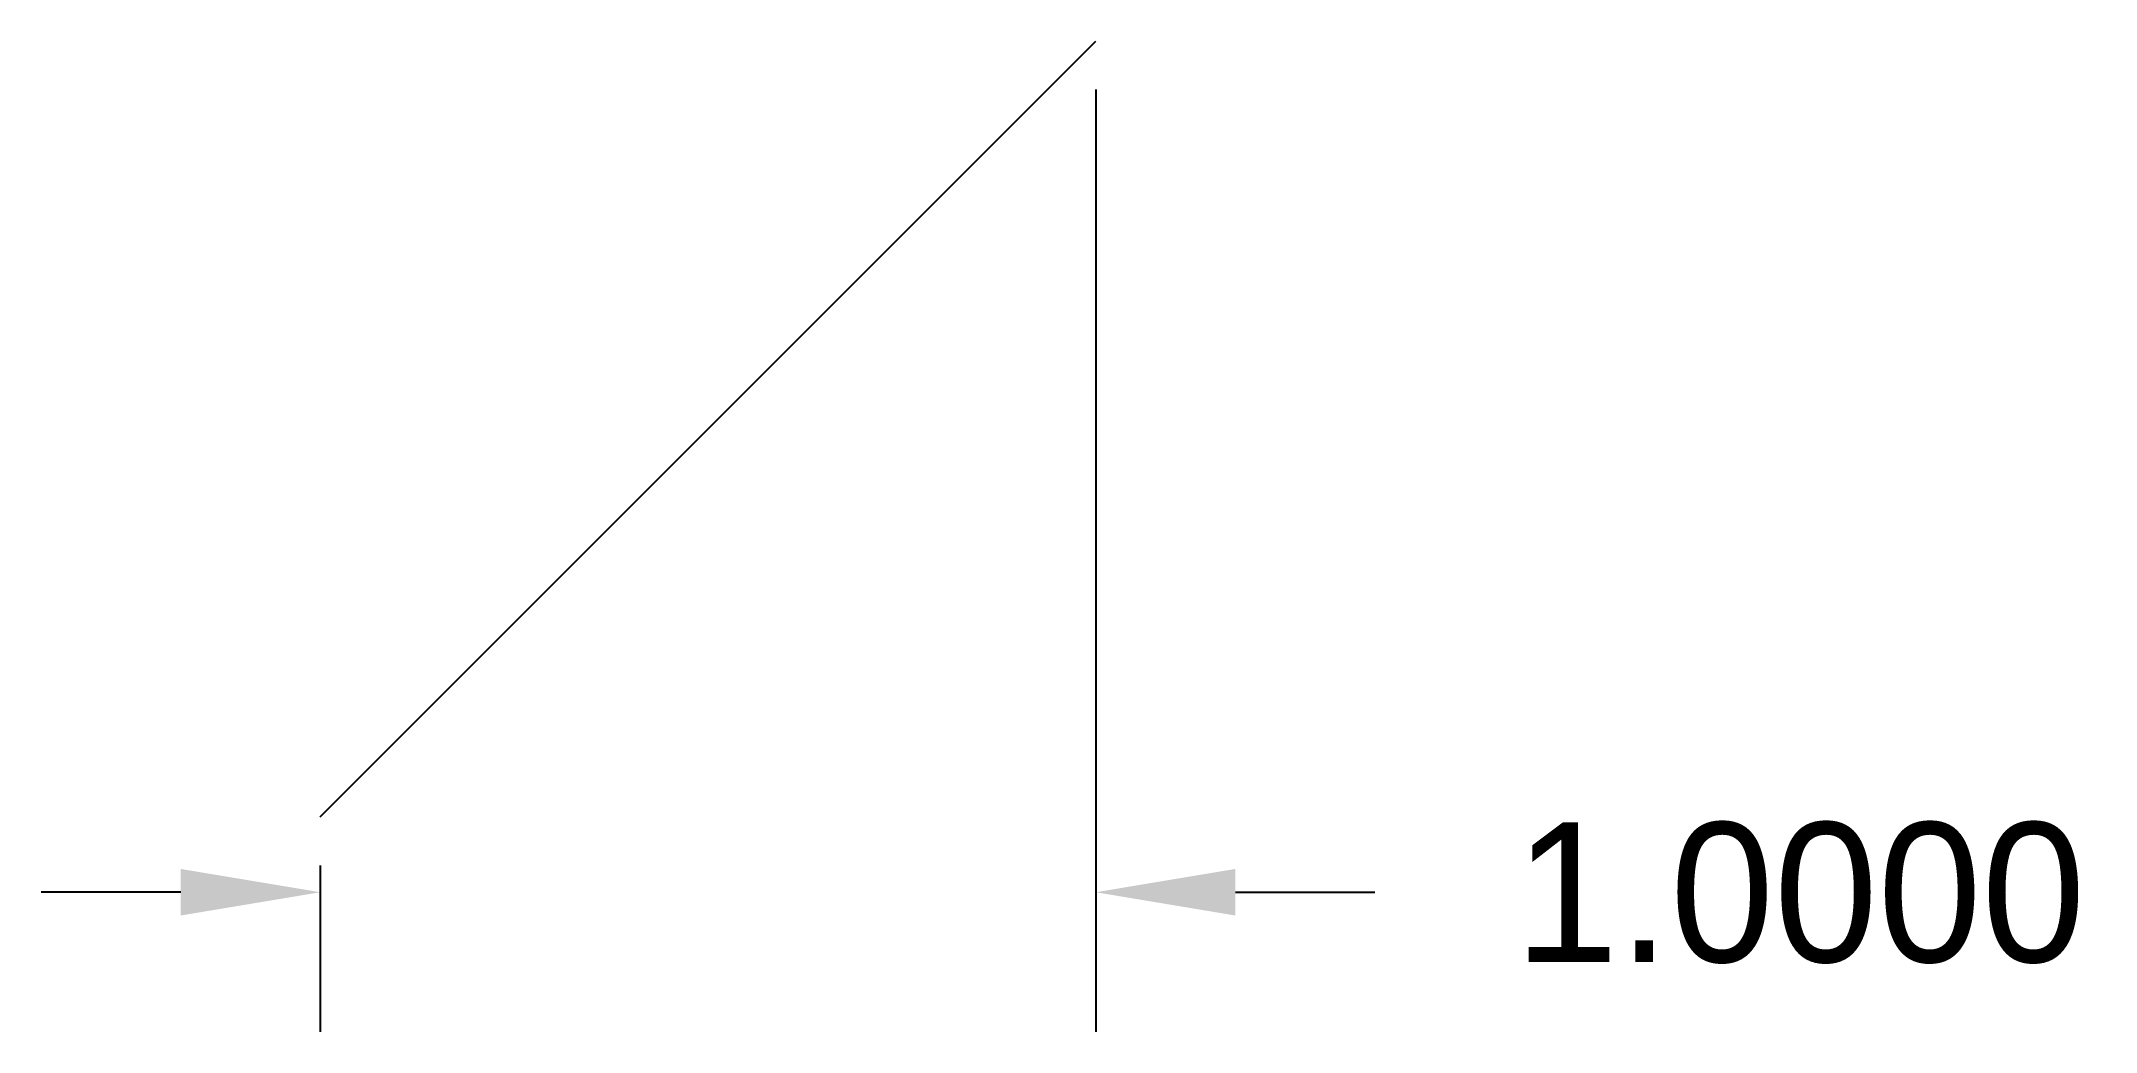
# Model space of a CAD drawing. Extents: x -0.36 to 2.29, y -0.28 to 1.
import ezdxf

# ---------------------------------------------------------------- set-up
doc = ezdxf.new("R2010")
doc.units = 0
doc.layers.get('0').update_dxf_attribs({"linetype": 'CONTINUOUS'})
doc.dimstyles.get("Standard").update_dxf_attribs({"dimtxt": 2.5, "dimasz": 2.5, "dimexe": 1.25, "dimexo": 0.625, "dimtad": 1, "dimcen": 2.5, "dimazin": 3, "dimtfac": 1, "dimtmove": 0, "dimatfit": 3})

# ---------------------------------------------------------------- blocks, each defined once
blk = doc.blocks.new('*D')
at = {"color": 0}
for p, q in [((1, 0.9375), (1, -0.277)), ((0, -0.0625), (0, -0.277)), ((-0.18, -0.097), (-0.36, -0.097)), ((1.18, -0.097), (1.36, -0.097))]:
    blk.add_line(p, q, dxfattribs=at)
for points in [[(-0.18, -0.127), (-0.18, -0.067), (0, -0.097)], [(1.18, -0.127), (1.18, -0.067), (1, -0.097)]]:
    blk.add_solid(points, dxfattribs=at)
blk.add_text('1.0000', height=0.18, dxfattribs=at).set_placement((1.54, -0.187))

msp = doc.modelspace()

# ---------------------------------------------------------------- linework, layer by layer
at = {"color": 0}
msp.add_line((0, 0), (1, 1, 1), dxfattribs=at)

# ---------------------------------------------------------------- dimensions: what is measured, and where the dimension line sits
dim = msp.add_linear_dim(base=(1, -0.097), p1=(0, 0), p2=(1, 1, 1), dimstyle='Standard', dxfattribs=at)
dim.commit()
dim.dimension.update_dxf_attribs({"geometry": '*D', "text_midpoint": (1.9, -0.097)})

doc.saveas('drawing.dxf')
